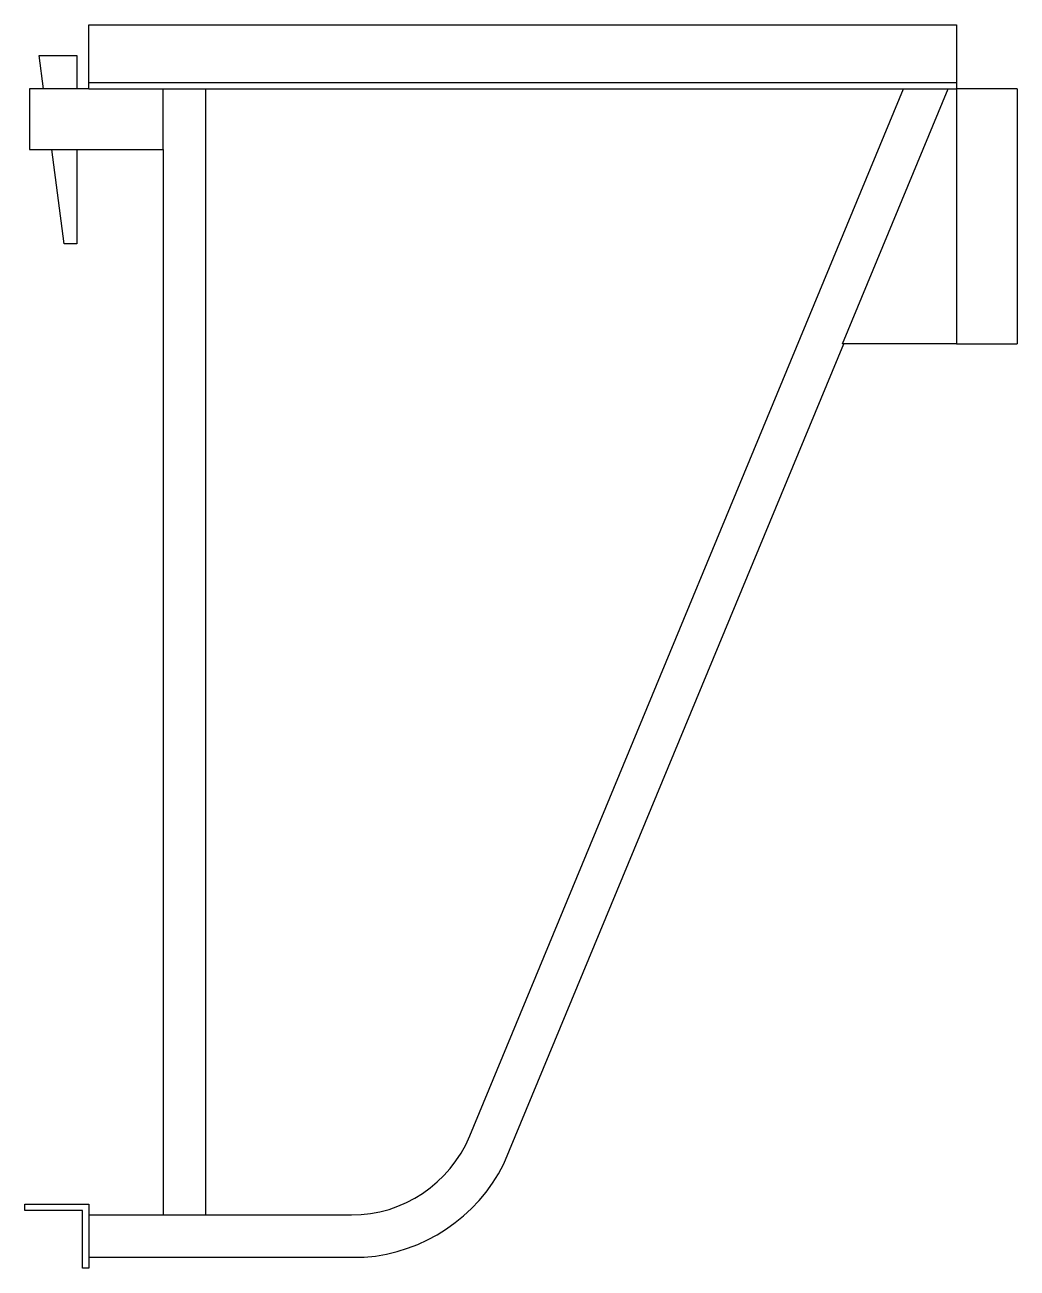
# Model space of a CAD drawing. Extents: x -4 to 787, y -495 to 495.
import ezdxf

# ---------------------------------------------------------------- set-up
doc = ezdxf.new("R2010")
doc.units = 0
doc.header["$MEASUREMENT"] = 0
doc.layers.get('0').update_dxf_attribs({"linetype": 'CONTINUOUS'})
doc.layers.add('KwikScaf Matrix', color=7, linetype='CONTINUOUS')

# ---------------------------------------------------------------- blocks, each defined once
blk = doc.blocks.new('2D SBB 3 Board')
at = {"color": 0, "extrusion": (0, 1, 2e-16)}
for p, q in [((47.2, 1024.4), (738.2, 1024.4)), ((47.2, 978.4), (47.2, 1024.4)), ((738.2, 1024.4), (738.2, 978.4)), ((7.58, 1000), (37.58, 1000)), ((11.12, 973.4), (7.58, 1000)), ((37.58, 1000), (37.58, 973.4)), ((47.2, 973.4), (0, 973.4)), ((0, 973.4), (0, 925)), ((47.2, 978.4), (738.2, 978.4)), ((47.2, 973.4), (47.2, 978.4)), ((47.2, 973.4), (738.2, 973.4)), ((106.35, 925), (106.35, 973.4)), ((140.05, 973.4), (140.05, 76.4)), ((350.61, 139.37), (696.07, 973.4)), ((647.47, 770.4), (731.55, 973.4)), ((738.2, 978.4), (738.2, 973.4)), ((738.2, 973.4), (738.2, 770.4)), ((762.4, 973.4), (738.2, 973.4)), ((786.6, 973.4), (762.4, 973.4)), ((786.6, 973.4), (786.6, 770.4)), ((0, 925), (106.35, 925)), ((27.58, 850), (17.58, 925)), ((37.58, 925), (37.58, 850)), ((106.35, 925), (106.35, 76.4)), ((37.58, 850), (27.58, 850)), ((377.83, 117.03), (648.47, 770.4)), ((738.2, 770.4), (647.47, 770.4)), ((738.2, 770.4), (762.4, 770.4)), ((762.4, 770.4), (786.6, 770.4)), ((-3.8, 85.05), (47.2, 85.05)), ((-3.8, 80.05), (-3.8, 85.05)), ((42.2, 80.05), (-3.8, 80.05)), ((42.2, 34.05), (42.2, 80.05)), ((47.2, 85.05), (47.2, 34.05)), ((47.2, 76.4), (106.35, 76.4)), ((106.35, 76.4), (123.2, 76.4)), ((123.2, 76.4), (140.05, 76.4)), ((140.05, 76.4), (256.37, 76.4)), ((47.2, 42.7), (266.59, 42.7)), ((47.2, 34.05), (42.2, 34.05))]:
    blk.add_line(p, q, dxfattribs=at)
at = {"color": 0}
for radius, start, end in [(102, 270, 337.5), (136.08, 274.30817, 333.19183)]:
    blk.add_arc((256.37, 178.4), radius, start, end, dxfattribs=at)

msp = doc.modelspace()

# ---------------------------------------------------------------- block references
at = {"layer": 'KwikScaf Matrix'}
msp.add_blockref('2D SBB 3 Board', (0, -529.4), dxfattribs=at)

doc.saveas('drawing.dxf')
